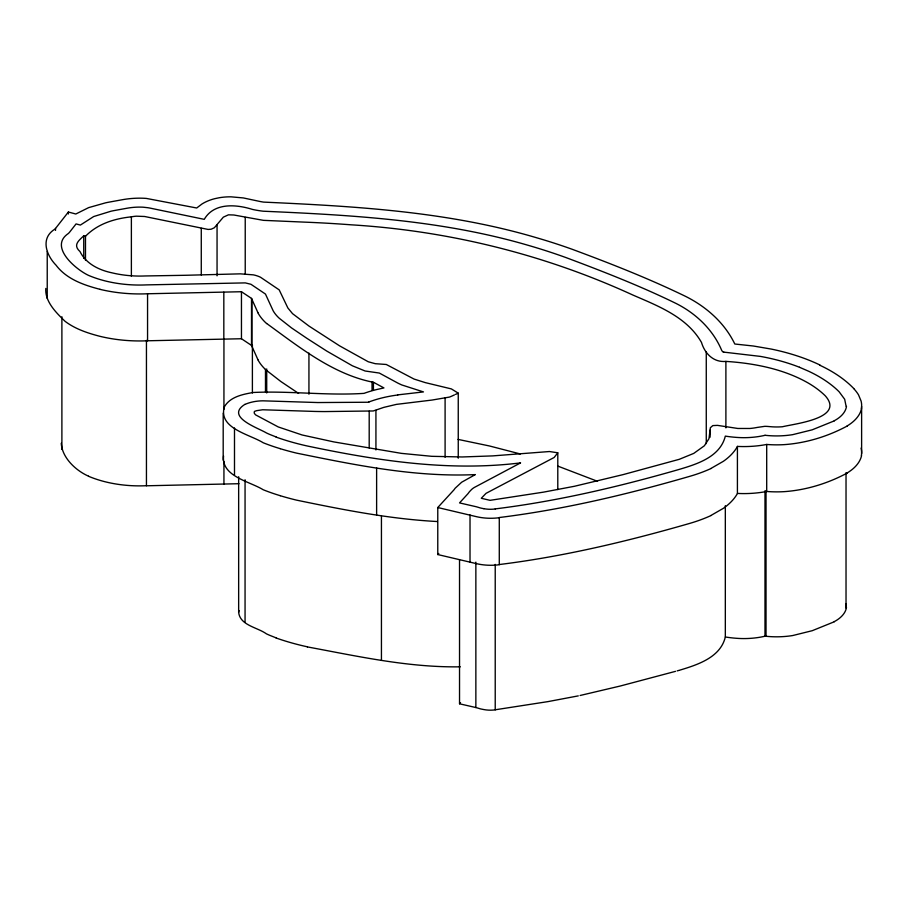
<?xml version="1.0" encoding="UTF-8"?>
<svg xmlns="http://www.w3.org/2000/svg" width="907" height="907" viewBox="0 0 907 907"><rect width="100%" height="100%" fill="white"/><g stroke="black" fill="none" stroke-linecap="round" stroke-linejoin="round"><path stroke-width="1.36" d="M238.654 476.742L238.654 612.361C240.06 625.456 257.35 627.27 266.42 633.846A96.244 55.565 0 0 0 269.753 635.331L276.238 637.916M846.129 406.381L844.666 399.25L839.19 391.858A116.447 67.231 0 0 0 832.875 386.133A130.54 75.372 0 0 0 808.817 371.314L799.498 367.278M846.129 607.271L845.88 603.665M238.654 612.361L239.074 610.581M861.367 408.615L861.525 407.572A53.434 30.849 0 0 0 861.094 401.053L858.51 394.84A78.002 45.033 0 0 0 853.714 388.581M861.367 455.631L861.525 454.588A53.434 30.849 0 0 0 861.094 448.069M725.328 505.709L725.328 636.997C720.521 657.382 697.766 664.729 679.899 670.114M223.553 455.994C221.274 476.492 249.584 481.3 263.211 489.757A154.802 89.374 0 0 0 280.252 495.687M45.815 288.449C44.828 301.634 56.279 312.858 65.168 321.395C75.372 329.071 87.73 333.164 99.974 336.327A102.536 59.193 0 0 0 147.558 340.783L241.455 338.742L251.511 345.42L257.917 359.671M61.245 443.285C62.084 457.706 75.757 470.597 88.603 476.209M454.464 394.896L452.842 395.645A72.152 41.654 0 0 1 449.509 397.073L432.049 400.055L396.45 404.375L383.831 407.368L373.242 410.973L324.615 411.574A419.51 242.203 0 0 1 314.774 411.438L262.679 409.771L256.817 410.633A21.768 12.562 0 0 0 254.402 411.438L254.198 412.73A11.235 6.485 0 0 0 254.493 413.558L255.615 414.884L278.279 426.959L302.099 434.975L333.901 441.924L401.393 453.364L431.721 456.312L462.139 456.969L492.705 455.892L549.461 451.527L557.794 452.797L554.132 457.491L486.039 493.34L481.288 498.283L490.075 500.335L543.588 492.127L574.426 486.277L623.12 474.61L679.275 459.316L693.753 453.398L704.376 445.768L708.991 438.648L710.351 427.73L712.811 425.598L717.482 425.372L737.81 428.467L749.862 428.478A38.661 22.324 0 0 0 757.198 427.435L764.748 426.335A21.383 12.347 0 0 1 768.83 426.551L772.356 426.834A42.946 24.795 0 0 0 782.412 426.755C795.292 423.603 845.188 418.274 825.313 395.86A112.253 64.805 0 0 0 808.352 383.105C789.249 372.142 767.594 366.383 745.883 363.378A161.763 93.398 0 0 0 725.895 361.405C713.548 362.607 704.784 353.56 701.496 342.449C686.939 316.985 658.278 306.056 632.791 295.002C544.143 254.311 448.387 230.718 351.054 224.811A741.801 428.274 0 0 0 304.094 222.113L263.393 220.344L233.881 215.004L228.451 214.823L223.36 217.136L214.347 227.759L211.127 229.222L208.088 229.437L144.632 216.49L136.333 216.183A28.366 16.371 0 0 0 131.379 216.83C114.418 218.632 97.673 223.78 85.485 236.274L83.739 235.809C78.784 240.661 72.639 244.969 79.997 251.556C86.12 263.914 99.169 270.15 112.083 272.848A72.106 41.631 0 0 0 145.335 275.955L183.429 275.32A335.851 193.905 0 0 0 190.731 275.15L240.321 273.846L253.404 274.866A23.083 13.322 0 0 1 260.536 277.259L279.197 289.877L287.859 307.961L292.542 313.652L309.015 326.089L339.581 345.839L368.242 361.757L375.271 363.696L386.269 364.478L414.011 379.047L425.326 382.629L451.38 388.91L458.25 393.15L458.25 458.228M99.974 289.31C83.705 285.093 66.472 279.095 55.996 265.127C46.223 255.15 40.214 238.224 54.715 229.267A13.208 7.63 0 0 0 55.531 228.439L68.376 212.023L75.803 214.007L88.648 207.624L105.631 202.817A116.844 67.458 0 0 1 108.205 202.284L121.923 199.801A57.901 33.434 0 0 1 140.517 198.168L140.88 198.18A47.765 27.584 0 0 1 146.412 198.429L196.706 207.998L202 203.973A39.216 22.641 0 0 1 211.603 199.585A36.915 21.315 0 0 1 214.993 198.633L219.12 197.76A38.888 22.448 0 0 1 231.002 196.83L243.303 197.93L260.162 201.513A48.207 27.834 0 0 0 263.654 202.114C355.51 206.274 448.319 211.501 537.023 237.883A445.961 257.475 0 0 1 572.113 249.255C610.49 263.495 648.686 278.472 685.545 296.362C706.292 306.691 724.67 322.892 734.795 344.014L753.377 346.009L771.483 349.116A164.995 95.258 0 0 1 797.287 355.952A154.564 89.237 0 0 1 819.939 364.999M499.36 564.721A38.128 22.017 0 0 1 476.617 563.689L437.775 554.551L437.775 507.535L453.953 489.871A11.099 6.406 0 0 0 454.407 489.27L454.724 488.816A16.78 9.694 0 0 1 455.178 488.215L461.663 482.218L475.302 474.599C414.941 477.377 355.351 465.053 296.532 453.115A213.043 123.001 0 0 1 280.229 448.693M437.775 554.551L438.784 553.451M495.256 709.852A20.748 11.984 0 0 1 483.919 709.58L481.095 709.025A20.056 11.587 0 0 1 479.678 708.65L477.785 708.072A23.128 13.356 0 0 0 475.858 707.539L459.532 703.798L460.541 702.698M847.217 426.029C827.785 436.46 806.062 443.138 784.022 444.645A73.898 42.663 0 0 1 766.71 444.453A72.299 41.733 0 0 1 737.618 446.414M847.217 473.046C827.785 483.476 806.062 490.154 784.022 491.662A73.898 42.663 0 0 1 766.71 491.469A72.299 41.733 0 0 1 737.618 493.431M834.372 420.837L812.218 429.816L792.752 434.646A60.055 34.67 0 0 1 766.018 435.383A6.134 3.537 0 0 0 765.247 435.292L765.054 435.292M834.372 621.737L812.218 630.705L792.752 635.535A60.055 34.67 0 0 1 766.018 636.272M710.895 468.477L723.344 461.323A77.412 44.692 0 0 0 737.459 446.437M710.895 515.493L723.344 508.339A77.412 44.692 0 0 0 737.459 493.453M455.552 394.398L458.25 393.15M244.913 404.363C224.902 416.869 258.03 427.855 266.42 432.945A96.244 55.565 0 0 0 269.753 434.442L276.238 437.015M679.173 670.318L677.166 670.885M675.534 671.339L620.207 686.032L580.117 695.488M578.269 695.884L547.919 701.621L495.222 709.784L495.222 564.381M495.222 508.895C556.909 501.276 617.486 487.082 677.166 469.996C695.93 464.497 720.09 457.468 725.328 436.108A77.322 44.636 0 0 0 738.91 437.548A56.461 32.595 0 0 0 765.009 435.315M397.765 394.874L423.467 391.915L401.756 384.942A100.881 58.241 0 0 1 397.663 383.003L379.307 373.049L365.102 370.997L352.381 365.793L326.781 351.088L307.02 338.413L291.476 327.869L279.322 318.312A58.615 33.842 0 0 1 273.166 310.806L265.479 294.095A64.624 37.312 0 0 0 264.527 293.426L250.933 284.276L245.298 282.893L146.446 284.889A86.04 49.67 0 0 1 88.523 275.377C75.995 269.56 48.547 246.749 68.342 233.507A25.317 14.614 0 0 0 69.646 232.124L76.063 223.916L80.383 225.072L93.704 216.535L111.096 211.184A109.702 63.343 0 0 1 113.488 210.696L126.651 208.304A41.405 23.899 0 0 1 143.011 207.181L147.818 207.714A62.288 35.963 0 0 1 149.746 208.043L204.268 219.347C214.075 202.306 236.489 204.381 252.543 209.438A70.871 40.917 0 0 0 263.143 211.206C352.404 215.106 442.525 220.118 528.758 245.491A442.333 255.377 0 0 1 566.365 257.724C603.472 271.635 640.478 286.056 676.112 303.482C695.873 313.414 712.913 329.558 721.598 350.136A16.428 9.489 0 0 0 721.927 350.714L722.482 351.497A2.54 1.474 0 0 0 722.868 351.882A2.494 1.44 0 0 0 723.616 352.063L723.718 352.086M99.951 289.333A102.536 59.193 0 0 0 147.558 293.766L241.455 291.725L251.511 298.403L257.917 312.654M238.972 483.703L146.446 485.789L146.446 340.374M368.809 402.243L317.756 402.549L262.951 400.826A30.01 17.324 0 0 0 244.969 404.409M460.303 666.815C408.626 667.654 357.88 656.294 307.371 646.906M725.339 636.986A77.322 44.636 0 0 0 738.91 638.449A56.461 32.595 0 0 0 765.009 636.215L765.247 636.181A6.134 3.537 0 0 1 766.03 636.226L766.03 490.823M437.423 521.536C389.931 519.053 343.027 509.734 296.532 500.131A213.043 123.001 0 0 1 280.229 495.71M280.252 448.67A154.802 89.374 0 0 1 263.189 442.752C249.55 434.204 218.213 428.489 224.312 406.937C230.038 396.801 242.645 394.352 253.178 392.482C290.036 390.747 327.053 395.803 363.99 393.366A92.65 53.49 0 0 1 376.53 389.579L383.933 387.924L375.43 383.332A119.951 69.249 0 0 0 373.435 382.3C333.13 374.398 299.389 347.177 266.715 323.516M723.911 352.12L725.101 352.29A16.666 9.614 0 0 0 726.371 352.426L760.372 356.394A147.376 85.088 0 0 1 799.521 367.267M483.907 508.714L481.095 508.135A20.056 11.587 0 0 1 479.678 507.761L477.785 507.183A23.128 13.356 0 0 0 475.858 506.65L459.532 502.909L467.638 494.054A23.627 13.639 0 0 0 468.443 493.057L468.976 492.342A27.766 16.031 0 0 1 469.486 491.685L471.493 489.576A21.36 12.335 0 0 1 474.316 487.467L520.573 462.887C448.976 471.753 377.369 460.711 307.371 446.017A187.193 108.08 0 0 1 276.136 437.117M458.046 439.396L489.508 445.983L520.357 453.976M437.775 507.535L476.583 516.707A38.128 22.017 0 0 0 499.36 517.704M470.019 561.955L470.019 514.938M557.714 466.062L597.509 481.311M298.607 393.411L280.887 381.541L266.715 370.532M251.511 298.403L251.511 345.42M861.616 406.517L861.616 453.534M846.027 472.649L846.027 608.178M766.698 444.453L766.698 491.469M764.986 490.766L764.986 636.181M737.414 446.425L737.414 493.442M725.895 361.405L725.895 427.889M710.102 430.122L710.102 437.197M706.27 351.644L706.27 443.602M557.794 452.797L557.794 489.587M475.858 562.136L475.858 707.551M459.532 559.8L459.532 703.798M445.099 397.89L445.099 457.309M381.439 516.276L381.439 660.273M376.62 467.876L376.62 514.893M375.929 410.327L375.929 449.94M373.423 382.3L373.423 390.135M372.04 381.575L372.04 390.395M369.194 411.188L369.194 447.967M308.936 353.084L308.936 394.228M266.715 368.956L266.715 392.958M265.479 369.353L265.479 391.937M252.395 344.989L252.395 392.992M251.908 299.163L251.908 346.179M245.23 217.374L245.23 273.959M245.06 479.735L245.06 622.315M241.455 291.725L241.455 338.742M234.494 427.957L234.494 474.973M223.938 338.696L223.938 409.284M223.938 461.516L223.938 484.111M223.825 292.156L223.825 339.173M223.19 413.195L223.19 460.212M217.056 224.879L217.056 275.819M201.275 228.315L201.275 275.002M147.558 293.811L147.558 340.828M131.379 216.818L131.379 276.238M85.485 236.274L85.485 260.32M83.739 235.809L83.739 258.438M68.376 212.023L68.376 213.984M61.891 316.747L61.891 449.453M55.52 228.439L55.52 230.401M47.232 251.443L47.232 298.448M819.69 365.181A137.479 79.374 0 0 1 853.793 388.559M861.559 408.638A52.923 30.555 0 0 1 847.115 425.973M861.559 455.654A52.923 30.555 0 0 1 847.115 472.989M710.986 468.545A122.717 70.848 0 0 1 689.774 476.322C627.315 494.406 563.893 509.507 499.281 517.523L499.281 564.539C563.916 556.535 627.304 541.366 689.808 523.373A122.717 70.848 0 0 0 710.986 515.561M266.601 323.55A78.421 45.282 0 0 1 257.826 312.666M266.601 370.566A78.421 45.282 0 0 1 257.826 359.682M368.616 402.073A88.546 51.121 0 0 1 397.81 394.987M846.48 607.293A37.947 21.904 0 0 1 834.236 621.646M307.416 646.827A187.193 108.08 0 0 1 276.136 638.006M146.435 485.71A86.04 49.67 0 0 1 88.523 476.266M495.256 508.963A20.748 11.984 0 0 1 483.919 508.691M846.48 406.404A37.947 21.904 0 0 1 834.236 420.757"/></g></svg>
